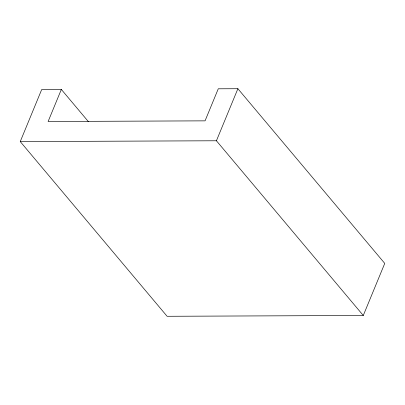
<?xml version="1.0" encoding="UTF-8"?>
<svg xmlns="http://www.w3.org/2000/svg" width="405" height="405" viewBox="0 0 405 405"><rect width="100%" height="100%" fill="white"/><g stroke="black" fill="none" stroke-linecap="round" stroke-linejoin="round"><path stroke-width="0.61" d="M61.332 89.439L48.119 121.5L205.057 120.852L218.27 88.796L237.887 88.715L384.75 263.402L363.28 315.48L167.103 316.285L20.25 141.578L41.71 89.52L61.332 89.439L88.477 121.733M363.28 315.48L216.422 140.768L237.887 88.715M20.25 141.578L216.422 140.768"/></g></svg>
